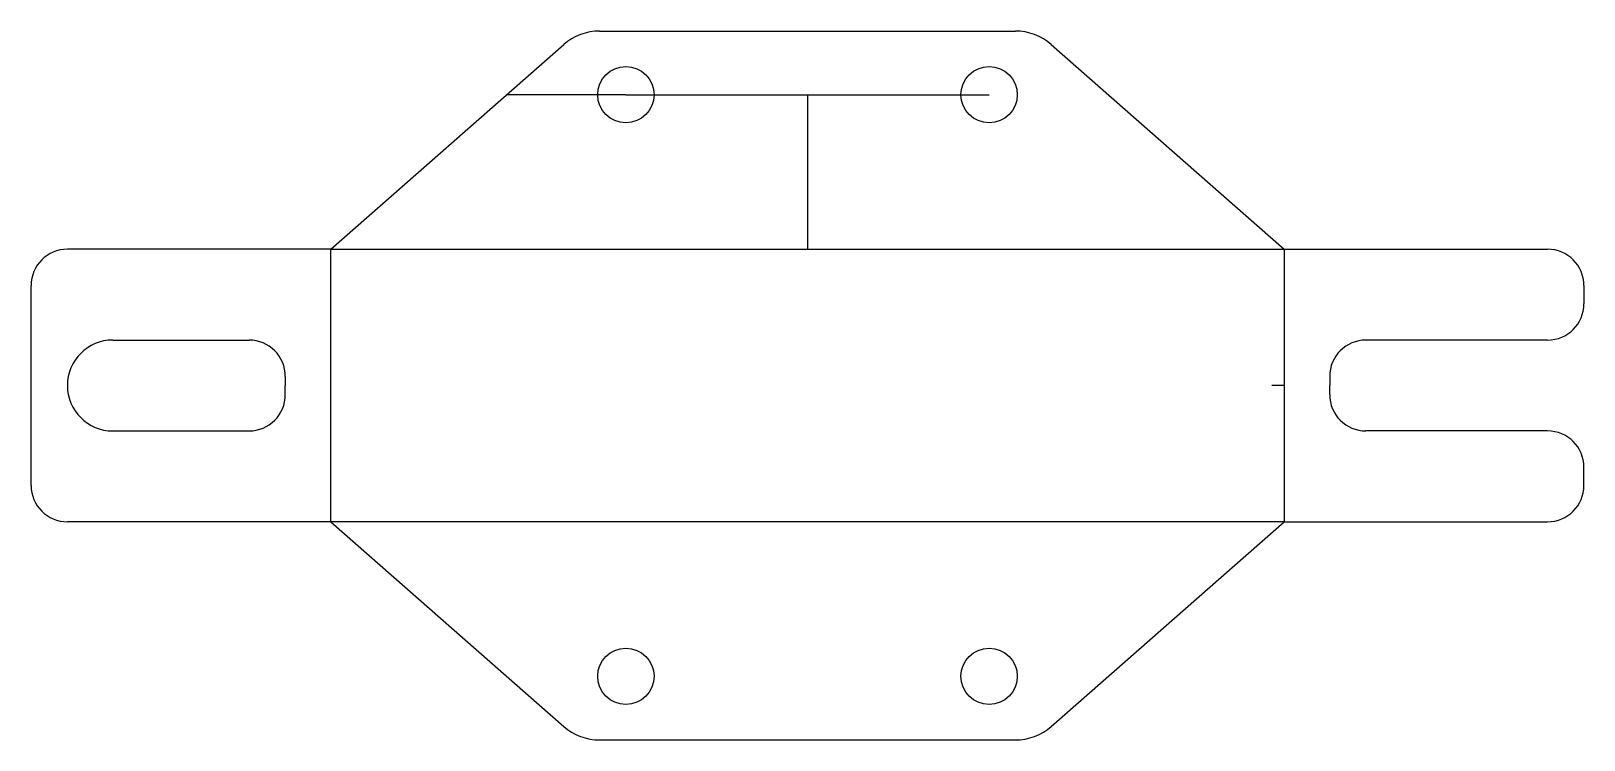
# Model space of a CAD drawing. Header units: millimetres. Extents: x -33 to 138, y -54 to 24.
import ezdxf

# ---------------------------------------------------------------- set-up
doc = ezdxf.new("R2010")
doc.units = ezdxf.units.MM
doc.layers.get('0').update_dxf_attribs({"linetype": 'CONTINUOUS'})

msp = doc.modelspace()

# ---------------------------------------------------------------- linework, layer by layer
for p, q in [((29.61, 24), (75.39, 24)), ((0, 0), (25.65, 22.51)), ((79.35, 22.51), (105, 0)), ((32.5, 17), (19.38, 17)), ((32.5, 17), (72.5, 17)), ((52.5, 17), (52.5, 0)), ((0, 0), (-29, 0)), ((0, 0), (105, 0)), ((0, -30), (0, 0)), ((105, 0), (105, -30)), ((105, 0), (134, 0)), ((-33, -26), (-33, -4)), ((138, -4), (138, -6)), ((-24, -10), (-9, -10)), ((134, -10), (114, -10)), ((-5, -14), (-5, -15)), ((-5, -16), (-5, -15)), ((105, -15), (103.64, -15)), ((110, -14), (110, -15)), ((110, -16), (110, -15)), ((-24, -20), (-9, -20)), ((134, -20), (114, -20)), ((138, -26), (138, -24)), ((0, -30), (-29, -30)), ((105, -30), (0, -30)), ((0, -30), (25.65, -52.51)), ((79.35, -52.51), (105, -30)), ((105, -30), (134, -30)), ((29.61, -54), (75.39, -54))]:
    msp.add_line(p, q)
for centre in [(32.5, 17), (72.5, 17), (32.5, -47), (72.5, -47)]:
    msp.add_circle(centre, 3.1)
for centre, radius, start, end in [((29.61, 18), 6, 90, 131.2643), ((75.39, 18), 6, 48.7357, 90), ((-29, -4), 4, 90, 180), ((134, -4), 4, 0, 90), ((134, -6), 4, -90, 0), ((-24, -15), 5, 90, 180), ((-9, -14), 4, 0, 90), ((114, -14), 4, 90, 180), ((-24, -15), 5, 180, 270), ((-9, -16), 4, 270, 360), ((114, -16), 4, 180, 270), ((134, -24), 4, 0, 90), ((-29, -26), 4, 180, 270), ((134, -26), 4, -90, 0), ((29.61, -48), 6, 228.7357, 270), ((75.39, -48), 6, 270, 311.2643)]:
    msp.add_arc(centre, radius, start, end)

doc.saveas('drawing.dxf')
